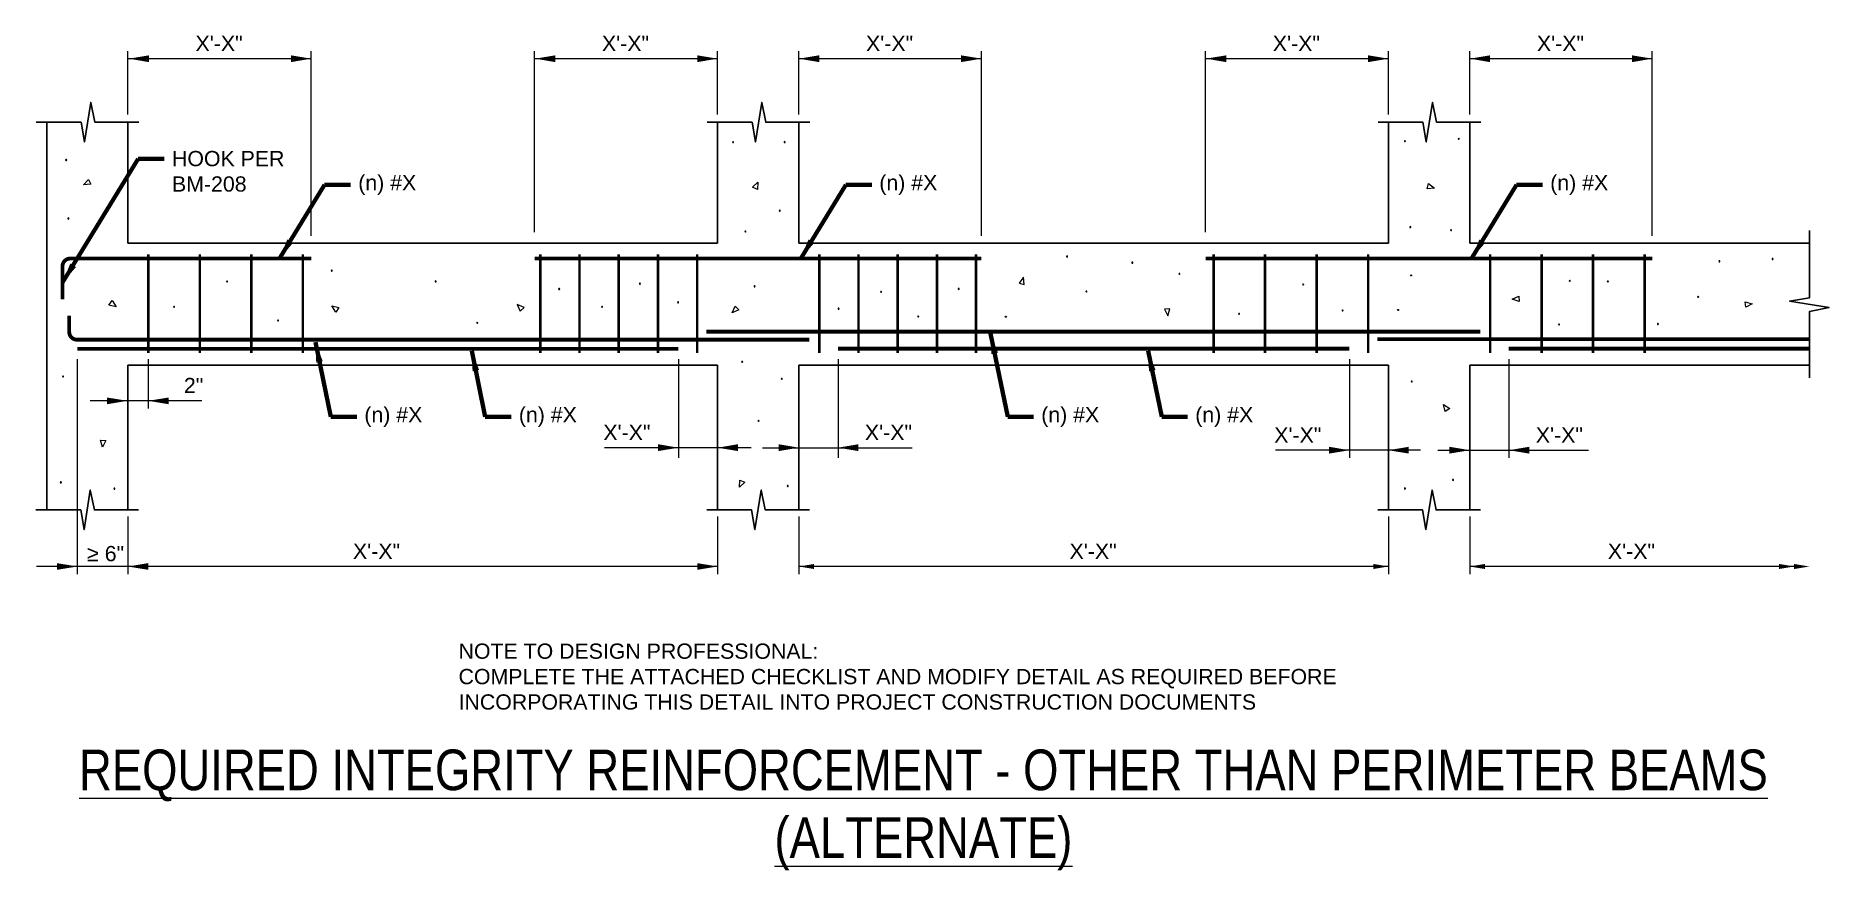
# Model space of a CAD drawing. Header units: inches. Extents: x -1507 to -1331, y 1412 to 1494.
import ezdxf

# ---------------------------------------------------------------- set-up
doc = ezdxf.new("R2010")
doc.units = ezdxf.units.IN
doc.header["$LTSCALE"] = 5
doc.header["$MEASUREMENT"] = 0
for name, color, linetype, lineweight in [('S-ANNO-DIMS', 1, 'Continuous', 20), ('S-ANNO-TEXT', 7, 'Continuous', 20), ('S-DELT-PATT', 7, 'Continuous', 15), ('S-DETL', 3, 'Continuous', 30)]:
    doc.layers.add(name, color=color, linetype=linetype, lineweight=lineweight)
doc.styles.add('Romans', font='arial.ttf')
doc.dimstyles.get("Standard").update_dxf_attribs({"dimtxt": 0.18, "dimasz": 0.18, "dimexe": 0.18, "dimexo": 0.0625, "dimgap": 0.09, "dimtad": 0, "dimtih": 1, "dimtoh": 1, "dimdec": 4, "dimzin": 0, "dimdsep": 46, "dimtxsty": 'Standard', "dimcen": 0.09, "dimadec": 0, "dimazin": 0, "dimtfac": 1, "dimtdec": 4, "dimtofl": 0, "dimtmove": 0, "dimatfit": 3, "dimfxl": 1, "dimtolj": 1, "dimtzin": 0, "dimarcsym": 0})

msp = doc.modelspace()

# ---------------------------------------------------------------- linework, layer by layer
at = {"layer": 'S-ANNO-DIMS'}
for p, q in [((-1498.04, 1486.5), (-1498.04, 1492.75)), ((-1480.02, 1474.58), (-1480.02, 1492.75)), ((-1458.04, 1474.92), (-1458.04, 1492.75)), ((-1440.04, 1486.5), (-1440.04, 1492.75)), ((-1432.04, 1486.5), (-1432.04, 1492.75)), ((-1414.09, 1474.58), (-1414.09, 1492.75)), ((-1392.04, 1474.92), (-1392.04, 1492.75)), ((-1374.04, 1486.5), (-1374.04, 1492.75)), ((-1366.04, 1486.5), (-1366.04, 1492.75)), ((-1348.09, 1474.58), (-1348.09, 1492.75)), ((-1480.02, 1492), (-1498.04, 1492)), ((-1440.04, 1492), (-1458.04, 1492)), ((-1414.09, 1492), (-1432.04, 1492)), ((-1374.04, 1492), (-1392.04, 1492)), ((-1348.09, 1492), (-1366.04, 1492)), ((-1503.03, 1462.44), (-1503.03, 1441.28)), ((-1496.04, 1462.44), (-1496.04, 1457.58)), ((-1443.89, 1462.44), (-1443.89, 1452.72)), ((-1428.19, 1462.44), (-1428.19, 1452.72)), ((-1377.89, 1462.44), (-1377.89, 1452.72)), ((-1362.19, 1462.44), (-1362.19, 1452.72)), ((-1490.79, 1458.33), (-1501.75, 1458.33)), ((-1436.74, 1453.72), (-1451.17, 1453.72)), ((-1435.63, 1453.72), (-1420.91, 1453.72)), ((-1370.9, 1453.47), (-1385.17, 1453.47)), ((-1369.18, 1453.47), (-1354.36, 1453.47)), ((-1498.04, 1446.95), (-1498.04, 1441.28)), ((-1440.04, 1446.95), (-1440.04, 1441.28)), ((-1432.04, 1446.95), (-1432.04, 1441.28)), ((-1374.04, 1446.95), (-1374.04, 1441.28)), ((-1366.04, 1446.95), (-1366.04, 1441.28)), ((-1440.04, 1442.03), (-1507.03, 1442.03)), ((-1374.04, 1442.03), (-1432.04, 1442.03)), ((-1334.13, 1442.03), (-1366.04, 1442.03))]:
    msp.add_line(p, q, dxfattribs=at)
for points in [[(-1495.96, 1492.33), (-1495.96, 1491.66), (-1497.96, 1492)], [(-1482.02, 1492.33), (-1482.02, 1491.66), (-1480.02, 1492)], [(-1455.99, 1492.33), (-1455.99, 1491.66), (-1457.99, 1492)], [(-1442.04, 1492.33), (-1442.04, 1491.66), (-1440.04, 1492)], [(-1430.04, 1492.33), (-1430.04, 1491.66), (-1432.04, 1492)], [(-1416.09, 1492.33), (-1416.09, 1491.66), (-1414.09, 1492)], [(-1389.99, 1492.33), (-1389.99, 1491.66), (-1391.99, 1492)], [(-1376.04, 1492.33), (-1376.04, 1491.66), (-1374.04, 1492)], [(-1364.04, 1492.33), (-1364.04, 1491.66), (-1366.04, 1492)], [(-1350.09, 1492.33), (-1350.09, 1491.66), (-1348.09, 1492)], [(-1500.1, 1458.66), (-1500.1, 1458), (-1498.1, 1458.33)], [(-1494.04, 1458.66), (-1494.04, 1458), (-1496.04, 1458.33)], [(-1445.89, 1454.06), (-1445.89, 1453.39), (-1443.89, 1453.72)], [(-1438.04, 1454.06), (-1438.04, 1453.39), (-1440.04, 1453.72)], [(-1434.04, 1454.06), (-1434.04, 1453.39), (-1432.04, 1453.72)], [(-1426.19, 1454.06), (-1426.19, 1453.39), (-1428.19, 1453.72)], [(-1379.89, 1453.81), (-1379.89, 1453.14), (-1377.89, 1453.47)], [(-1372.04, 1453.81), (-1372.04, 1453.14), (-1374.04, 1453.47)], [(-1368.04, 1453.81), (-1368.04, 1453.14), (-1366.04, 1453.47)], [(-1360.19, 1453.81), (-1360.19, 1453.14), (-1362.19, 1453.47)], [(-1505.03, 1442.36), (-1505.03, 1441.7), (-1503.03, 1442.03)], [(-1496.04, 1442.36), (-1496.04, 1441.7), (-1498.04, 1442.03)], [(-1442.04, 1442.36), (-1442.04, 1441.7), (-1440.04, 1442.03)], [(-1430.54, 1442.28), (-1430.54, 1441.78), (-1432.04, 1442.03)], [(-1375.54, 1442.28), (-1375.54, 1441.78), (-1374.04, 1442.03)], [(-1364.54, 1442.28), (-1364.54, 1441.78), (-1366.04, 1442.03)], [(-1335.63, 1442.28), (-1335.63, 1441.78), (-1334.13, 1442.03)], [(-1334.13, 1442.28), (-1334.13, 1441.78), (-1332.63, 1442.03)]]:
    msp.add_solid(points, dxfattribs=at)
at = {"layer": 'S-DELT-PATT', "flags": 128}
for points in [[(-1438.56, 1483.79, 1), (-1438.46, 1483.79, 1)], [(-1433.49, 1483.79, 1), (-1433.39, 1483.79, 1)], [(-1372.47, 1483.89, 1), (-1372.37, 1483.89, 1)], [(-1367.18, 1484.12, 1), (-1367.07, 1484.12, 1)], [(-1504.18, 1482.03, 1), (-1504.07, 1482.03, 1)], [(-1433.98, 1477.04, 1), (-1433.87, 1477.04, 1)], [(-1503.96, 1476.27, 1), (-1503.85, 1476.27, 1)], [(-1437.35, 1474.99, 1), (-1437.25, 1474.99, 1)], [(-1371.94, 1475.43, 1), (-1371.84, 1475.43, 1)], [(-1367.93, 1475.13, 1), (-1367.83, 1475.13, 1)], [(-1405.72, 1472.53, 1), (-1405.61, 1472.53, 1)], [(-1399.29, 1471.93, 1), (-1399.18, 1471.93, 1)], [(-1341.54, 1472.06, 1), (-1341.43, 1472.06, 1)], [(-1336.31, 1472.29, 1), (-1336.21, 1472.29, 1)], [(-1488.34, 1470.08, 1), (-1488.24, 1470.08, 1)], [(-1478.04, 1471.14, 1), (-1477.94, 1471.14, 1)], [(-1467.83, 1470.08, 1), (-1467.72, 1470.08, 1)], [(-1447.73, 1469.86, 1), (-1447.63, 1469.86, 1)], [(-1436.45, 1469.6, 1), (-1436.35, 1469.6, 1)], [(-1394.66, 1470.82, 1), (-1394.56, 1470.82, 1)], [(-1382.48, 1469.78, 1), (-1382.37, 1469.78, 1)], [(-1371.76, 1470.67, -1), (-1371.86, 1470.67, -1)], [(-1356.25, 1470.14, 1), (-1356.15, 1470.14, 1)], [(-1352.51, 1470.07, 1), (-1352.41, 1470.07, 1)], [(-1455.68, 1469.34, 1), (-1455.57, 1469.34, 1)], [(-1443.98, 1468.02, 1), (-1443.87, 1468.02, 1)], [(-1424.01, 1469.05, 1), (-1423.91, 1469.05, 1)], [(-1416.37, 1469.35, 1), (-1416.27, 1469.35, 1)], [(-1403.8, 1469.08, 1), (-1403.7, 1469.08, 1)], [(-1343.63, 1468.57, 1), (-1343.52, 1468.57, 1)], [(-1493.55, 1467.57, 1), (-1493.45, 1467.57, 1)], [(-1483.33, 1466.24, 1), (-1483.23, 1466.24, 1)], [(-1463.73, 1466.02, 1), (-1463.63, 1466.02, 1)], [(-1451.45, 1467.57, 1), (-1451.35, 1467.57, 1)], [(-1428.19, 1467.4, 1), (-1428.08, 1467.4, 1)], [(-1420.35, 1466.64, 1), (-1420.25, 1466.64, 1)], [(-1411.74, 1466.61, -1), (-1411.63, 1466.61, -1)], [(-1388.78, 1466.88, 1), (-1388.68, 1466.88, 1)], [(-1378.61, 1467.23, 1), (-1378.51, 1467.23, 1)], [(-1373.04, 1467.27, -1), (-1373.14, 1467.27, -1)], [(-1357.31, 1465.83, 1), (-1357.21, 1465.83, 1)], [(-1347.58, 1465.89, 1), (-1347.48, 1465.89, 1)], [(-1504.48, 1460.72, 1), (-1504.38, 1460.72, 1)], [(-1437.68, 1462.16, 1), (-1437.57, 1462.16, 1)], [(-1433.77, 1460.49, 1), (-1433.67, 1460.49, 1)], [(-1371.8, 1460.23, 1), (-1371.7, 1460.23, 1)], [(-1436.06, 1456.36, 1), (-1435.95, 1456.36, 1)], [(-1504.7, 1450.31, 1), (-1504.59, 1450.31, 1)], [(-1367.74, 1450.55, 1), (-1367.64, 1450.55, 1)], [(-1499.43, 1449.69, 1), (-1499.33, 1449.69, 1)], [(-1433.19, 1449.95, 1), (-1433.09, 1449.95, 1)], [(-1372.47, 1449.71, 1), (-1372.36, 1449.71, 1)]]:
    msp.add_lwpolyline(points, format="xyb", close=True, dxfattribs=at)
for points in [[(-1501.69, 1479.64), (-1502.42, 1479.6), (-1501.91, 1480.12)], [(-1436.6, 1479.35), (-1436.07, 1479.85), (-1436.12, 1479.12)], [(-1370.11, 1479.71), (-1369.52, 1479.27), (-1370.24, 1479.2)], [(-1409.87, 1469.79), (-1409.96, 1470.51), (-1410.38, 1469.92)], [(-1499.61, 1468.19), (-1499.21, 1467.58), (-1499.92, 1467.76)], [(-1459.08, 1467.52), (-1459.76, 1467.8), (-1459.46, 1467.14)], [(-1361.18, 1468.1), (-1361.88, 1468.32), (-1361.23, 1468.63)], [(-1338.95, 1468.07), (-1338.25, 1467.86), (-1338.9, 1467.54)], [(-1477.6, 1467.07), (-1478, 1467.68), (-1477.3, 1467.5)], [(-1437.95, 1467.27), (-1438.62, 1466.98), (-1438.32, 1467.64)], [(-1396.07, 1467.36), (-1395.74, 1466.7), (-1395.54, 1467.4)], [(-1368.45, 1457.27), (-1368.62, 1457.98), (-1368.02, 1457.57)], [(-1500.22, 1454.43), (-1500.56, 1453.77), (-1500.75, 1454.47)], [(-1437.36, 1450.32), (-1437.89, 1449.82), (-1437.84, 1450.54)]]:
    msp.add_lwpolyline(points, close=True, dxfattribs=at)
at = {"layer": 'S-DETL', "linetype": 'Continuous'}
for p, q in [((-1506.04, 1485.75), (-1506.04, 1447.6)), ((-1498.04, 1485.75), (-1498.04, 1473.83)), ((-1440.04, 1485.75), (-1440.04, 1473.83)), ((-1432.04, 1485.75), (-1432.04, 1473.83)), ((-1374.04, 1485.75), (-1374.04, 1473.83)), ((-1366.04, 1485.75), (-1366.04, 1473.83)), ((-1440.04, 1473.83), (-1498.04, 1473.83)), ((-1332.63, 1473.83), (-1366.04, 1473.83)), ((-1462.09, 1461.83), (-1498.04, 1461.83)), ((-1498.04, 1461.83), (-1498.04, 1447.6)), ((-1440.04, 1461.83), (-1462.09, 1461.83)), ((-1440.04, 1461.83), (-1440.04, 1447.6)), ((-1374.04, 1461.83), (-1432.04, 1461.83)), ((-1432.04, 1461.83), (-1432.04, 1447.6)), ((-1374.04, 1461.83), (-1374.04, 1447.6)), ((-1332.63, 1461.83), (-1366.04, 1461.83)), ((-1366.04, 1461.83), (-1366.04, 1447.6))]:
    msp.add_line(p, q, dxfattribs=at)
at = {"layer": 'S-DETL'}
msp.add_line((-1432.04, 1473.83), (-1374.04, 1473.83), dxfattribs=at)
at = {"layer": 'S-DETL', "linetype": 'Continuous'}
for points in [[(-1496.96, 1485.75), (-1501.3, 1485.75), (-1501.7, 1487.7), (-1502.32, 1483.81), (-1502.65, 1485.75), (-1507.06, 1485.75)], [(-1430.96, 1485.75), (-1435.3, 1485.75), (-1435.7, 1487.7), (-1436.32, 1483.81), (-1436.65, 1485.75), (-1441.06, 1485.75)], [(-1364.96, 1485.75), (-1369.3, 1485.75), (-1369.7, 1487.7), (-1370.32, 1483.81), (-1370.65, 1485.75), (-1375.06, 1485.75)], [(-1332.63, 1460.58), (-1332.63, 1467.12), (-1330.69, 1467.52), (-1334.58, 1468.14), (-1332.63, 1468.46), (-1332.63, 1475.09)], [(-1497, 1447.6), (-1501.35, 1447.6), (-1501.75, 1449.55), (-1502.36, 1445.66), (-1502.69, 1447.6), (-1507.1, 1447.6)], [(-1431, 1447.6), (-1435.35, 1447.6), (-1435.75, 1449.55), (-1436.36, 1445.66), (-1436.69, 1447.6), (-1441.1, 1447.6)], [(-1365, 1447.6), (-1369.35, 1447.6), (-1369.75, 1449.55), (-1370.36, 1445.66), (-1370.69, 1447.6), (-1375.1, 1447.6)]]:
    msp.add_lwpolyline(points, dxfattribs=at)
at = {"layer": 'S-DETL', "linetype": 'Continuous', "const_width": 0.375}
for points in [[(-1480.02, 1472.33), (-1503.73, 1472.33, 0.414214), (-1504.48, 1471.58), (-1504.48, 1468.33)], [(-1431.01, 1464.35), (-1462.09, 1464.35), (-1503.07, 1464.35, -0.414214), (-1503.82, 1465.1), (-1503.82, 1466.7)]]:
    msp.add_lwpolyline(points, format="xyb", dxfattribs=at)
at = {"layer": 'S-DETL', "linetype": 'Continuous'}
for points, const_width in [([(-1496.04, 1463.05), (-1496.04, 1472.74)], 0.25), ([(-1490.97, 1463.05), (-1490.97, 1472.74)], 0.25), ([(-1485.91, 1463.05), (-1485.91, 1472.74)], 0.25), ([(-1480.84, 1463.05), (-1480.84, 1472.74)], 0.25), ([(-1458.04, 1472.33), (-1414.09, 1472.33)], 0.375), ([(-1457.47, 1463.05), (-1457.47, 1472.74)], 0.25), ([(-1453.62, 1463.05), (-1453.62, 1472.74)], 0.25), ([(-1449.76, 1463.05), (-1449.76, 1472.74)], 0.25), ([(-1445.91, 1463.05), (-1445.91, 1472.74)], 0.25), ([(-1442.05, 1463.05), (-1442.05, 1472.74)], 0.25), ([(-1430.03, 1463.05), (-1430.03, 1472.74)], 0.25), ([(-1426.18, 1463.05), (-1426.18, 1472.74)], 0.25), ([(-1422.32, 1463.05), (-1422.32, 1472.74)], 0.25), ([(-1418.46, 1463.05), (-1418.46, 1472.74)], 0.25), ([(-1414.61, 1463.05), (-1414.61, 1472.74)], 0.25), ([(-1392.04, 1472.33), (-1348.09, 1472.33)], 0.375), ([(-1391.24, 1463.05), (-1391.24, 1472.74)], 0.25), ([(-1386.18, 1463.05), (-1386.18, 1472.74)], 0.25), ([(-1381.11, 1463.05), (-1381.11, 1472.74)], 0.25), ([(-1376.04, 1463.05), (-1376.04, 1472.74)], 0.25), ([(-1364.04, 1463.05), (-1364.04, 1472.74)], 0.25), ([(-1358.97, 1463.05), (-1358.97, 1472.74)], 0.25), ([(-1353.91, 1463.05), (-1353.91, 1472.74)], 0.25), ([(-1348.84, 1463.05), (-1348.84, 1472.74)], 0.25), ([(-1441.15, 1465.14), (-1365.01, 1465.14)], 0.375), ([(-1375.15, 1464.39), (-1332.63, 1464.39)], 0.375), ([(-1503.03, 1463.44), (-1462.09, 1463.44), (-1443.89, 1463.44)], 0.375), ([(-1428.19, 1463.46), (-1377.89, 1463.46)], 0.375), ([(-1362.2, 1463.46), (-1332.63, 1463.46)], 0.375)]:
    msp.add_lwpolyline(points, dxfattribs=dict(at, const_width=const_width))

# ---------------------------------------------------------------- texts
at = {"layer": 'S-ANNO-DIMS', "char_height": 1.5, "style": 'Romans'}
for s, insert, attachment_point in [('X\'-X"', (-1486.76, 1494.25), 3), ('X\'-X"', (-1446.78, 1494.25), 3), ('X\'-X"', (-1420.8, 1494.25), 3), ('X\'-X"', (-1380.78, 1494.25), 3), ('X\'-X"', (-1354.8, 1494.25), 3), ('\\A1;\\pxql;2"', (-1492.54, 1460.59), 1), ('X\'-X"', (-1446.64, 1455.97), 3), ('X\'-X"', (-1420.91, 1455.97), 3), ('X\'-X"', (-1380.64, 1455.72), 3), ('X\'-X"', (-1354.91, 1455.72), 3), ('X\'-X"', (-1471.27, 1444.28), 3), ('X\'-X"', (-1400.78, 1444.28), 3), ('X\'-X"', (-1347.82, 1444.28), 3)]:
    msp.add_mtext(s, dxfattribs=dict(at, insert=insert, attachment_point=attachment_point))
at = {"layer": 'S-ANNO-DIMS', "insert": (-1502.06, 1444.05), "char_height": 1.5, "width": 35.7038, "attachment_point": 1, "style": 'Romans'}
msp.add_mtext('\\A1;≥ 6"    ', dxfattribs=at)
at = {"layer": 'S-ANNO-TEXT', "style": 'Romans'}
for s, insert, char_height, attachment_point in [('\\pxql;HOOK PER \\PBM-208', (-1493.71, 1482.92), 1.5, 1), ('(n) #X', (-1475.39, 1478.6), 1.5, 7), ('(n) #X', (-1424.13, 1478.6), 1.5, 7), ('(n) #X', (-1358.13, 1478.6), 1.5, 7), ('(n) #X', (-1474.79, 1455.77), 1.5, 7), ('(n) #X', (-1459.59, 1455.77), 1.5, 7), ('(n) #X', (-1408.2, 1455.77), 1.5, 7), ('(n) #X', (-1393.05, 1455.77), 1.5, 7), ('NOTE TO DESIGN PROFESSIONAL: \\PCOMPLETE THE ATTACHED CHECKLIST AND MODIFY DETAIL AS REQUIRED BEFORE \\PINCORPORATING THIS DETAIL INTO PROJECT CONSTRUCTION DOCUMENTS', (-1465.52, 1434.45), 1.5, 1), ('{\\W0.8;\\LREQUIRED INTEGRITY REINFORCEMENT - OTHER THAN PERIMETER BEAMS\\P(ALTERNATE)}', (-1419.79, 1424.02), 4, 2)]:
    msp.add_mtext(s, dxfattribs=dict(at, insert=insert, char_height=char_height, attachment_point=attachment_point))

# ---------------------------------------------------------------- leaders
at = {"layer": 'S-ANNO-TEXT'}
for points in [[(-1504.48, 1469.96), (-1497.04, 1482.15), (-1494.48, 1482.14)], [(-1483.13, 1472.33), (-1478.7, 1479.59), (-1476.14, 1479.59)], [(-1431.86, 1472.33), (-1427.43, 1479.59), (-1424.88, 1479.59)], [(-1365.86, 1472.33), (-1361.43, 1479.59), (-1358.88, 1479.59)], [(-1413.18, 1464.96), (-1411.5, 1456.75), (-1408.95, 1456.76)], [(-1413.18, 1464.96), (-1411.5, 1456.75), (-1408.95, 1456.76)], [(-1479.6, 1464.11), (-1478.1, 1456.75), (-1475.54, 1456.76)], [(-1464.22, 1463.26), (-1462.89, 1456.75), (-1460.34, 1456.76)], [(-1397.68, 1463.26), (-1396.35, 1456.75), (-1393.8, 1456.76)], [(-1397.68, 1463.26), (-1396.35, 1456.75), (-1393.8, 1456.76)]]:
    msp.add_leader(points, dimstyle='Standard', override={"dimscale": 16, "dimtxt": 0.09375, "dimasz": 0.125, "dimexe": 0.0625, "dimgap": 0.0625, "dimtad": 0, "dimtih": 0, "dimtoh": 0, "dimdec": 5, "dimlfac": 16, "dimrnd": 0.03125, "dimzin": 7, "dimlunit": 4, "dimtxsty": 'Romans', "dimcen": 0.125, "dimclrd": 256, "dimclre": 256, "dimclrt": 256, "dimadec": 4, "dimtdec": 5, "dimtofl": 1, "dimtvp": 1, "dimfrac": 2, "dimtzin": 3, "dimlwd": 65535, "dimlwe": 65535}, dxfattribs=at)

doc.saveas('drawing.dxf')
